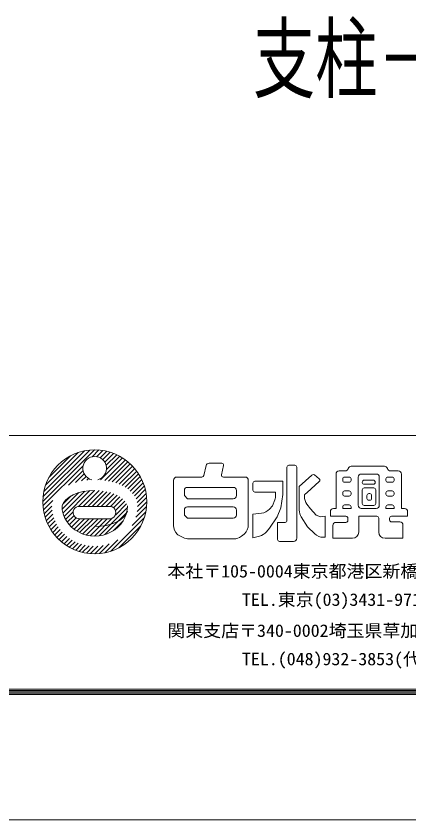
# Model space of a CAD drawing. Units: millimetres, scale not verified. Extents: x -1682 to 1682, y -1188 to 1188.
# Drawn here: x -1085 to -901.1, y -1188 to -811.5 of the extents above; entities that cross this region are included whole.
import ezdxf
from ezdxf.enums import TextEntityAlignment as Align

# ---------------------------------------------------------------- set-up
doc = ezdxf.new("R2010")
doc.units = ezdxf.units.MM
doc.header["$LTSCALE"] = 8
for name, color, linetype, lineweight in [('0-0_0', 7, 'Continuous', 18), ('0-1_DEFPOINTS', 7, 'Continuous', 18), ('0-6_WAKU', 7, 'Continuous', 18)]:
    doc.layers.add(name, color=color, linetype=linetype, lineweight=lineweight)
doc.styles.add('ＭＳ ゴシック', font='')
doc.styles.get('ＭＳ ゴシック').set_extended_font_data('MS Gothic')

msp = doc.modelspace()

# ---------------------------------------------------------------- linework, layer by layer
at = {"layer": '0-0_0'}
for p, q in [((-1072.558, -1038.884), (-1048.3, -1014.627)), ((-1072.447, -1036.652), (-1050.532, -1014.738)), ((-1072.077, -1034.161), (-1053.023, -1015.107)), ((-1071.307, -1031.269), (-1055.915, -1015.878)), ((-1049.448, -1017.896), (-1046.257, -1014.705)), ((-1047.268, -1017.837), (-1044.363, -1014.932)), ((-1045.678, -1018.368), (-1042.593, -1015.284)), ((-1044.431, -1019.243), (-1040.929, -1015.741)), ((-1043.477, -1020.41), (-1039.359, -1016.292)), ((-1069.714, -1027.555), (-1059.629, -1017.47)), ((-1045.456, -1028.753), (-1035.137, -1018.434)), ((-1043.546, -1028.964), (-1033.876, -1019.294)), ((-1042.843, -1021.898), (-1037.875, -1016.929)), ((-1042.69, -1023.866), (-1036.469, -1017.645)), ((-1041.73, -1029.27), (-1032.682, -1020.222)), ((-1072.479, -1040.927), (-1053.619, -1022.067)), ((-1040.003, -1029.664), (-1031.554, -1021.215)), ((-1038.364, -1030.146), (-1030.492, -1022.275)), ((-1036.811, -1030.715), (-1029.496, -1023.4)), ((-996.09, -1022.046), (-997.151, -1026.712)), ((-988.739, -1020.894), (-994.647, -1020.894)), ((-988.86, -1026.318), (-987.873, -1021.979)), ((-958.227, -1022.746), (-958.227, -1047.728)), ((-954.532, -1021.858), (-957.339, -1021.858)), ((-953.644, -1049.042), (-953.644, -1022.746)), ((-912.592, -1022.346), (-928.073, -1022.346)), ((-1060.556, -1031.125), (-1053.678, -1024.248)), ((-1057.186, -1029.876), (-1053.147, -1025.838)), ((-1054.402, -1029.214), (-1052.273, -1027.084)), ((-1035.348, -1031.373), (-1028.566, -1024.591)), ((-1033.978, -1032.125), (-1027.703, -1025.85)), ((-1032.709, -1032.976), (-1026.911, -1027.179)), ((-998.017, -1027.403), (-1009.821, -1027.403)), ((-977.801, -1027.403), (-987.994, -1027.403)), ((-952.438, -1031.742), (-946.484, -1026.454)), ((-945.34, -1026.424), (-943.128, -1028.191)), ((-935.236, -1025.995), (-935.236, -1042.113)), ((-930.926, -1024.515), (-933.756, -1024.515)), ((-929.07, -1027.408), (-931.212, -1027.408)), ((-924.862, -1040.633), (-924.862, -1027.442)), ((-923.382, -1025.962), (-916.451, -1025.962)), ((-914.971, -1027.442), (-914.971, -1040.633)), ((-908.927, -1027.408), (-910.947, -1027.408)), ((-906.078, -1024.515), (-909.739, -1024.515)), ((-904.598, -1042.113), (-904.598, -1025.995)), ((-1051.911, -1028.844), (-1051.105, -1028.038)), ((-1031.548, -1033.937), (-1026.193, -1028.581)), ((-1030.509, -1035.02), (-1025.552, -1030.063)), ((-1029.611, -1036.243), (-1024.997, -1031.629)), ((-1011.301, -1028.883), (-1011.301, -1050.02)), ((-976.321, -1049.779), (-976.321, -1028.883)), ((-974.149, -1030.219), (-974.149, -1033.506)), ((-960.157, -1029.331), (-973.261, -1029.331)), ((-960.157, -1034.394), (-960.157, -1029.331)), ((-943.093, -1029.549), (-948.819, -1034.635)), ((-932.1, -1028.296), (-932.1, -1028.931)), ((-931.212, -1029.819), (-929.07, -1029.819)), ((-928.182, -1028.931), (-928.182, -1028.296)), ((-922.932, -1029.742), (-922.932, -1029.895)), ((-917.789, -1028.854), (-922.044, -1028.854)), ((-922.044, -1030.783), (-917.789, -1030.783)), ((-916.901, -1029.895), (-916.901, -1029.742)), ((-911.835, -1028.296), (-911.835, -1028.931)), ((-910.947, -1029.819), (-908.927, -1029.819)), ((-908.039, -1028.931), (-908.039, -1028.296)), ((-1063.432, -1042.487), (-1055.64, -1034.695)), ((-1063.088, -1044.264), (-1052.877, -1034.053)), ((-1062.556, -1045.853), (-1050.454, -1033.751)), ((-1055.738, -1041.156), (-1048.246, -1033.664)), ((-1053.607, -1041.147), (-1046.194, -1033.734)), ((-1051.489, -1041.15), (-1044.276, -1033.937)), ((-1049.371, -1041.153), (-1042.477, -1034.26)), ((-1047.253, -1041.157), (-1040.789, -1034.692)), ((-1045.135, -1041.16), (-1039.208, -1035.233)), ((-1028.88, -1037.633), (-1024.536, -1033.289)), ((-1028.363, -1039.237), (-1024.181, -1035.055)), ((-983.349, -1032.224), (-1004.754, -1032.224)), ((-981.869, -1036.048), (-981.869, -1033.704)), ((-973.261, -1034.394), (-963.535, -1034.394)), ((-963.535, -1035.971), (-963.535, -1034.394)), ((-952.438, -1042.916), (-952.438, -1031.742)), ((-948.819, -1034.635), (-949.692, -1035.332)), ((-932.1, -1034.805), (-932.1, -1035.439)), ((-929.07, -1033.917), (-931.212, -1033.917)), ((-928.182, -1035.439), (-928.182, -1034.805)), ((-922.932, -1033.358), (-922.932, -1039.778)), ((-917.548, -1032.47), (-922.044, -1032.47)), ((-919.478, -1035.122), (-919.873, -1035.122)), ((-916.66, -1039.778), (-916.66, -1033.358)), ((-911.835, -1034.805), (-911.835, -1035.439)), ((-908.927, -1033.917), (-910.947, -1033.917)), ((-908.039, -1035.439), (-908.039, -1034.805)), ((-1072.252, -1042.821), (-1067.828, -1038.398)), ((-1063.305, -1040.238), (-1059.251, -1036.184)), ((-1043.017, -1041.164), (-1037.738, -1035.884)), ((-1040.892, -1041.159), (-1036.386, -1036.654)), ((-1039.395, -1041.784), (-1035.168, -1037.556)), ((-1038.505, -1043.016), (-1034.111, -1038.621)), ((-1028.341, -1043.458), (-1023.863, -1038.98)), ((-1028.157, -1041.153), (-1023.948, -1036.943)), ((-1004.754, -1037.528), (-983.349, -1037.528)), ((-950.025, -1036.026), (-950.025, -1036.517)), ((-931.212, -1036.327), (-929.07, -1036.327)), ((-920.761, -1036.01), (-920.761, -1037.368)), ((-919.873, -1038.256), (-919.478, -1038.256)), ((-918.59, -1037.368), (-918.59, -1036.01)), ((-910.947, -1036.327), (-908.927, -1036.327)), ((-1071.901, -1044.591), (-1068.265, -1040.956)), ((-1071.444, -1046.255), (-1068.146, -1042.957)), ((-1055.324, -1041.144), (-1040.83, -1041.167)), ((-1046.132, -1054.885), (-1032.914, -1041.667)), ((-1038.56, -1045.192), (-1033.269, -1039.901)), ((-1028.964, -1046.202), (-1023.965, -1041.204)), ((-983.349, -1041.385), (-1004.754, -1041.385)), ((-981.869, -1045.208), (-981.869, -1042.865)), ((-948.84, -1040.071), (-947.13, -1042.349)), ((-935.236, -1042.113), (-936.409, -1042.113)), ((-932.1, -1041.313), (-932.1, -1042.113)), ((-928.182, -1042.113), (-932.1, -1042.113)), ((-929.07, -1040.425), (-931.212, -1040.425)), ((-928.182, -1042.113), (-928.182, -1041.313)), ((-916.451, -1042.113), (-923.382, -1042.113)), ((-922.044, -1040.666), (-917.548, -1040.666)), ((-911.835, -1041.313), (-911.835, -1042.113)), ((-908.039, -1042.113), (-911.835, -1042.113)), ((-908.927, -1040.425), (-910.947, -1040.425)), ((-908.039, -1042.113), (-908.039, -1041.313)), ((-903.183, -1042.113), (-904.598, -1042.113)), ((-1070.892, -1047.825), (-1067.839, -1044.772)), ((-1070.255, -1049.31), (-1067.382, -1046.437)), ((-1061.871, -1047.289), (-1058.328, -1043.746)), ((-1061.054, -1048.594), (-1057.951, -1045.491)), ((-1060.119, -1049.78), (-1056.887, -1046.548)), ((-1048.383, -1055.014), (-1040.059, -1046.691)), ((-1043.439, -1054.313), (-1033.312, -1044.186)), ((-1040.63, -1062.111), (-1025.073, -1046.554)), ((-1030.653, -1050.013), (-1024.323, -1043.682)), ((-1004.754, -1046.688), (-983.349, -1046.688)), ((-948.578, -1050.786), (-951.537, -1046.055)), ((-940.376, -1045.724), (-940.376, -1055.607)), ((-937.889, -1043.593), (-937.889, -1045.729)), ((-937.889, -1045.729), (-930.575, -1045.729)), ((-929.687, -1046.617), (-929.687, -1047.733)), ((-924.621, -1053.134), (-924.621, -1045.729)), ((-924.621, -1045.729), (-916.101, -1045.729)), ((-915.213, -1046.617), (-915.213, -1053.134)), ((-910.147, -1047.492), (-910.147, -1046.617)), ((-909.259, -1045.729), (-901.703, -1045.729)), ((-901.703, -1045.729), (-901.703, -1043.593)), ((-1069.54, -1050.715), (-1066.8, -1047.976)), ((-1068.75, -1052.047), (-1066.109, -1049.406)), ((-1059.072, -1050.854), (-1055.139, -1046.921)), ((-1057.917, -1051.821), (-1053.015, -1046.919)), ((-1056.653, -1052.678), (-1050.892, -1046.917)), ((-1055.68, -1046.922), (-1040.834, -1046.906)), ((-1055.277, -1053.424), (-1048.768, -1046.914)), ((-1053.781, -1054.049), (-1046.645, -1046.912)), ((-1052.151, -1054.54), (-1044.521, -1046.91)), ((-1050.365, -1054.875), (-1042.397, -1046.908)), ((-1039.544, -1052.539), (-1034.912, -1047.908)), ((-1036.968, -1060.57), (-1026.614, -1050.216)), ((-953.644, -1056.056), (-953.644, -1048.616)), ((-936.683, -1050.101), (-936.683, -1056.094)), ((-930.575, -1048.621), (-935.203, -1048.621)), ((-905.354, -1048.38), (-909.259, -1048.38)), ((-903.874, -1056.094), (-903.874, -1049.86)), ((-1067.89, -1053.309), (-1065.319, -1050.738)), ((-1066.963, -1054.503), (-1064.44, -1051.979)), ((-1065.969, -1055.63), (-1063.473, -1053.134)), ((-1064.91, -1056.692), (-1062.422, -1054.205)), ((-945.226, -1053.976), (-948.578, -1050.786)), ((-1063.785, -1057.688), (-1061.29, -1055.193)), ((-1062.594, -1058.619), (-1060.075, -1056.1)), ((-1061.335, -1059.481), (-1058.778, -1056.924)), ((-1060.006, -1060.273), (-1057.393, -1057.661)), ((-1043.502, -1062.862), (-1037.45, -1056.809)), ((-1004.114, -1056.33), (-983.118, -1056.33)), ((-974.149, -1055.848), (-971.091, -1055.121)), ((-961.682, -1057.536), (-955.124, -1057.536)), ((-940.376, -1055.607), (-941.145, -1055.607)), ((-936.683, -1056.094), (-927.581, -1056.094)), ((-912.253, -1056.094), (-903.874, -1056.094)), ((-1058.603, -1060.992), (-1055.916, -1058.305)), ((-1057.122, -1061.632), (-1054.339, -1058.849)), ((-1055.555, -1062.187), (-1052.651, -1059.283)), ((-1053.895, -1062.648), (-1050.836, -1059.589)), ((-1052.13, -1063.004), (-1048.867, -1059.741)), ((-1050.241, -1063.236), (-1046.701, -1059.697)), ((-1048.204, -1063.321), (-1044.265, -1059.382)), ((-1045.981, -1063.219), (-1041.391, -1058.629))]:
    msp.add_line(p, q, dxfattribs=at)
for points in [[(-1006.234, -1033.704), (-1006.234, -1036.048), (-1004.754, -1037.528)], [(-967.808, -1053.021), (-966.43, -1051.268), (-962.811, -1045.965), (-961.122, -1041.867), (-960.157, -1035.599), (-960.157, -1034.394)], [(-966.388, -1042.424), (-964.982, -1040.902), (-963.912, -1038.051)], [(-1006.234, -1042.865), (-1006.234, -1045.208), (-1004.754, -1046.688)], [(-947.13, -1042.349), (-944.477, -1045.242), (-942.547, -1045.965), (-940.376, -1045.724)], [(-974.149, -1055.848), (-974.149, -1044.759), (-970.058, -1044.288)], [(-959.115, -1048.616), (-962.57, -1048.616), (-962.57, -1056.648)], [(-1009.565, -1054.208), (-1009.371, -1054.402), (-1006.76, -1055.706)], [(-979.567, -1055.148), (-978.251, -1054.161), (-978.056, -1053.967)]]:
    msp.add_lwpolyline(points, dxfattribs=at)
msp.add_circle((-1048.21, -1038.974), 24.347, dxfattribs=at)
for centre, radius, start, end in [((-1048.21, -1023.305), 5.548, 285.3155, 255.16293), ((-994.647, -1022.374), 1.48, 90, 167.18945), ((-988.739, -1021.782), 0.888, 347.18945, 90), ((-957.339, -1022.746), 0.888, 90, 180), ((-954.532, -1022.746), 0.888, 0, 90), ((-930.926, -1023.035), 1.48, 270, 344.51187), ((-928.073, -1023.826), 1.48, 90, 164.51187), ((-912.592, -1023.826), 1.48, 15.48813, 90), ((-909.739, -1023.035), 1.48, 195.48813, 270), ((-1009.821, -1028.883), 1.48, 90, 180), ((-998.017, -1026.515), 0.888, 270, 347.18945), ((-987.994, -1026.515), 0.888, 167.18945, 270), ((-977.801, -1028.883), 1.48, 0, 90), ((-945.894, -1027.118), 0.888, 51.36087, 131.61248), ((-933.756, -1025.995), 1.48, 90, 180), ((-931.212, -1028.296), 0.888, 90, 180), ((-929.07, -1028.296), 0.888, 0, 90), ((-923.382, -1027.442), 1.48, 90, 180), ((-916.451, -1027.442), 1.48, 0, 90), ((-910.947, -1028.296), 0.888, 90, 180), ((-908.927, -1028.296), 0.888, 0, 90), ((-906.078, -1025.995), 1.48, 0, 90), ((-973.261, -1030.219), 0.888, 90, 180), ((-943.683, -1028.885), 0.888, 311.61249, 51.36087), ((-931.212, -1028.931), 0.888, 180, 270), ((-929.07, -1028.931), 0.888, 270, 0), ((-922.044, -1029.742), 0.888, 90, 180), ((-922.044, -1029.895), 0.888, 180, 270), ((-917.789, -1029.742), 0.888, 0, 90), ((-917.789, -1029.895), 0.888, 270, 0), ((-910.947, -1028.931), 0.888, 180, 270), ((-908.927, -1028.931), 0.888, 270, 0), ((-1004.754, -1033.704), 1.48, 90, 180), ((-983.349, -1033.704), 1.48, 0, 90), ((-973.261, -1033.506), 0.888, 180, 270), ((-949.137, -1036.026), 0.888, 128.63913, 180), ((-931.212, -1034.805), 0.888, 90, 180), ((-931.212, -1035.439), 0.888, 180, 270), ((-929.07, -1034.805), 0.888, 0, 90), ((-929.07, -1035.439), 0.888, 270, 0), ((-922.044, -1033.358), 0.888, 90, 180), ((-919.873, -1036.01), 0.888, 90, 180), ((-919.478, -1036.01), 0.888, 0, 90), ((-917.548, -1033.358), 0.888, 0, 90), ((-910.947, -1034.805), 0.888, 90, 180), ((-910.947, -1035.439), 0.888, 180, 270), ((-908.927, -1034.805), 0.888, 0, 90), ((-908.927, -1035.439), 0.888, 270, 0), ((-983.349, -1036.048), 1.48, 270, 360), ((-969.455, -1035.971), 5.92, 339.43001, 360), ((-944.105, -1036.517), 5.92, 180, 216.89025), ((-919.873, -1037.368), 0.888, 180, 270), ((-919.478, -1037.368), 0.888, 270, 0), ((-1055.448, -1044.036), 2.895, 87.54282, 274.72211), ((-1041.214, -1044.036), 2.895, 262.56243, 97.44259), ((-1004.754, -1042.865), 1.48, 90, 180), ((-983.349, -1042.865), 1.48, 0, 90), ((-970.736, -1038.407), 5.92, 276.57711, 317.26948), ((-946.518, -1042.916), 5.92, 180, 212.02446), ((-936.409, -1043.593), 1.48, 90, 180), ((-931.212, -1041.313), 0.888, 90, 180), ((-929.07, -1041.313), 0.888, 0, 90), ((-923.382, -1040.633), 1.48, 180, 270), ((-922.044, -1039.778), 0.888, 180, 270), ((-917.548, -1039.778), 0.888, 270, 0), ((-916.451, -1040.633), 1.48, 270, 0), ((-910.947, -1041.313), 0.888, 90, 180), ((-908.927, -1041.313), 0.888, 0, 90), ((-903.183, -1043.593), 1.48, 0, 90), ((-983.349, -1045.208), 1.48, 270, 360), ((-930.575, -1046.617), 0.888, 0, 90), ((-916.101, -1046.617), 0.888, 0, 90), ((-909.259, -1046.617), 0.888, 90, 180), ((-1005.381, -1050.02), 5.92, 180, 225.02121), ((-982.241, -1049.779), 5.92, 314.97877, 0), ((-959.115, -1047.728), 0.888, 270, 360), ((-935.203, -1050.101), 1.48, 90, 180), ((-930.575, -1047.733), 0.888, 270, 0), ((-909.259, -1047.492), 0.888, 180, 270), ((-905.354, -1049.86), 1.48, 0, 90), ((-972.461, -1049.361), 5.92, 283.38294, 321.82217), ((-941.145, -1049.687), 5.92, 226.41835, 270), ((-927.581, -1053.134), 2.96, 270, 0), ((-912.253, -1053.134), 2.96, 180, 270), ((-1004.114, -1050.41), 5.92, 243.4519, 270), ((-983.118, -1050.41), 5.92, 270, 306.84955), ((-961.682, -1056.648), 0.888, 180, 270), ((-955.124, -1056.056), 1.48, 270, 360)]:
    msp.add_arc(centre, radius, start, end, dxfattribs=at)
for centre, major_axis, ratio, start_param, end_param in [((-1048.249, -1042.108), (-15.439, 0), 0.546875, 4.7098907, 6.1394595), ((-1048.21, -1040.902), (-15.319, 0), 0.92126, 6.2828981, 9.4250652), ((-1048.172, -1042.108), (15.439, 0), 0.546875, 4.7098907, 6.1394595)]:
    msp.add_ellipse(centre, major_axis=major_axis, ratio=ratio, start_param=start_param, end_param=end_param, dxfattribs=at)
at = {"layer": '0-1_DEFPOINTS', "color": 5}
msp.add_line((-1682, -1188), (1682, -1188), dxfattribs=at)
at = {"layer": '0-6_WAKU'}
for p, q in [((-1602, -1008), (1598, -1008)), ((-1603.2, -1129.2), (1599.2, -1129.2)), ((-1602.6, -1128.6), (1598.6, -1128.6)), ((-1602, -1128), (1598, -1128)), ((-1601.4, -1127.4), (1597.4, -1127.4)), ((-1600.8, -1126.8), (1596.8, -1126.8))]:
    msp.add_line(p, q, dxfattribs=at)

# ---------------------------------------------------------------- texts
at = {"layer": '0-0_0', "style": 'ＭＳ ゴシック'}
for s, height, width, p in [('支柱－足元 詳細納まり断面', 30.55, 0.7, (-974.124, -855.71)), ('本社〒105-0004東京都港区新橋5-8-11新橋エンタービル3Ｆ', 5.865, 1.05, (-1014.22, -1076.188)), ('TEL.東京(03)3431-9713(代）  FAX.(03)3431-9708', 5.865, 1.05, (-979.273, -1089.478)), ('関東支店〒340-0002埼玉県草加市青柳6-16-1', 5.865, 1.05, (-1014.22, -1104.012)), ('TEL.(048)932-3853(代）  FAX.(048)931-8164', 5.865, 1.05, (-979.273, -1117.302))]:
    msp.add_text(s, height=height, dxfattribs=dict(at, width=width)).set_placement(p, align=Align.BOTTOM_LEFT)

doc.saveas('drawing.dxf')
